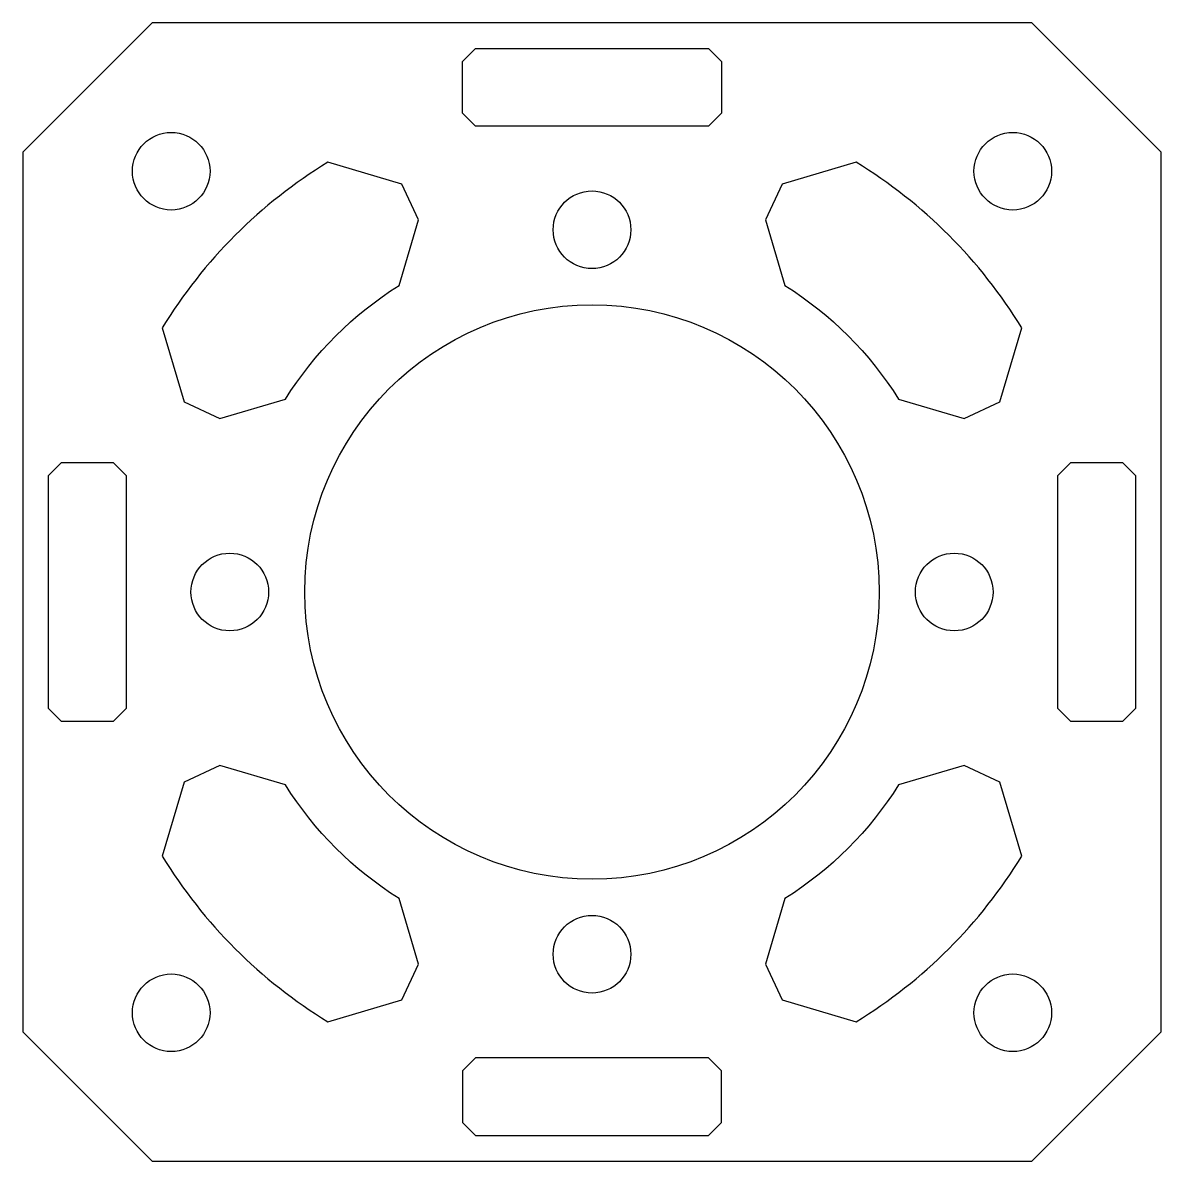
# Model space of a CAD drawing. Header units: millimetres. Extents: x -272 to -228, y 558 to 602.
import ezdxf

# ---------------------------------------------------------------- set-up
doc = ezdxf.new("R2010")
doc.units = ezdxf.units.MM
doc.layers.add('1', color=7, linetype='CONTINUOUS', true_color=0xffffff)

msp = doc.modelspace()

# ---------------------------------------------------------------- linework, layer by layer
at = {"layer": '1', "color": 3, "linetype": 'CONTINUOUS'}
for p, q in [((-272, 597), (-267, 602)), ((-233, 602), (-267, 602)), ((-233, 602), (-228, 597)), ((-254.5, 601), (-255, 600.5)), ((-254.5, 601), (-245.5, 601)), ((-245, 600.5), (-245.5, 601)), ((-255, 598.5), (-255, 600.5)), ((-245, 600.5), (-245, 598.5)), ((-255, 598.5), (-254.5, 598)), ((-245.5, 598), (-245, 598.5)), ((-245.5, 598), (-254.5, 598)), ((-272, 597), (-272, 563)), ((-228, 563), (-228, 597)), ((-257.347362, 595.756468), (-260.206832, 596.615372)), ((-239.793168, 596.615372), (-242.652638, 595.756468)), ((-256.708857, 594.38719), (-257.347362, 595.756468)), ((-242.652638, 595.756468), (-243.291143, 594.38719)), ((-257.456288, 591.849209), (-256.708857, 594.38719)), ((-243.291143, 594.38719), (-242.543712, 591.849209)), ((-266.615372, 590.206832), (-265.756468, 587.347362)), ((-234.243532, 587.347362), (-233.384628, 590.206832)), ((-264.38719, 586.708857), (-261.849209, 587.456288)), ((-238.150791, 587.456288), (-235.61281, 586.708857)), ((-265.756468, 587.347362), (-264.38719, 586.708857)), ((-235.61281, 586.708857), (-234.243532, 587.347362)), ((-270.5, 585), (-271, 584.5)), ((-270.5, 585), (-268.5, 585)), ((-268, 584.5), (-268.5, 585)), ((-231.5, 585), (-232, 584.5)), ((-231.5, 585), (-229.5, 585)), ((-229, 584.5), (-229.5, 585)), ((-271, 575.5), (-271, 584.5)), ((-268, 584.5), (-268, 575.5)), ((-232, 575.5), (-232, 584.5)), ((-229, 584.5), (-229, 575.5)), ((-271, 575.5), (-270.5, 575)), ((-268.5, 575), (-268, 575.5)), ((-232, 575.5), (-231.5, 575)), ((-229.5, 575), (-229, 575.5)), ((-268.5, 575), (-270.5, 575)), ((-229.5, 575), (-231.5, 575)), ((-264.38719, 573.291143), (-265.756468, 572.652638)), ((-261.849209, 572.543712), (-264.38719, 573.291143)), ((-235.61281, 573.291143), (-238.150791, 572.543712)), ((-234.243532, 572.652638), (-235.61281, 573.291143)), ((-265.756468, 572.652638), (-266.615372, 569.793168)), ((-233.384628, 569.793168), (-234.243532, 572.652638)), ((-256.708857, 565.61281), (-257.456288, 568.150791)), ((-242.543712, 568.150791), (-243.291143, 565.61281)), ((-257.347362, 564.243532), (-256.708857, 565.61281)), ((-243.291143, 565.61281), (-242.652638, 564.243532)), ((-260.206832, 563.384628), (-257.347362, 564.243532)), ((-242.652638, 564.243532), (-239.793168, 563.384628)), ((-267, 558), (-272, 563)), ((-228, 563), (-233, 558)), ((-254.5, 562), (-255, 561.5)), ((-245.5, 562), (-254.5, 562)), ((-245, 561.5), (-245.5, 562)), ((-255, 561.5), (-255, 559.5)), ((-245, 559.5), (-245, 561.5)), ((-255, 559.5), (-254.5, 559)), ((-245.5, 559), (-245, 559.5)), ((-254.5, 559), (-245.5, 559)), ((-267, 558), (-233, 558))]:
    msp.add_line(p, q, dxfattribs=at)
for centre, radius in [((-266.263456, 596.263456), 1.5), ((-233.736544, 596.263456), 1.5), ((-250, 594), 1.5), ((-250, 580), 11.1), ((-264, 580), 1.5), ((-236, 580), 1.5), ((-250, 566), 1.5), ((-266.263456, 563.736544), 1.5), ((-233.736544, 563.736544), 1.5)]:
    msp.add_circle(centre, radius, dxfattribs=at)
for start, end in [(121.562428, 148.437572), (31.562428, 58.437572), (211.562428, 238.437572), (301.562428, 328.437572)]:
    msp.add_arc((-250, 580), 19.5, start, end, dxfattribs=at)
at = {"layer": '1', "color": 3, "linetype": 'CONTINUOUS', "extrusion": (0, 0, -1)}
for start, end in [(32.180756, 57.819244), (122.180756, 147.819244), (302.180756, 327.819244), (212.180756, 237.819244)]:
    msp.add_arc((250, 580), 14, start, end, dxfattribs=at)

doc.saveas('drawing.dxf')
